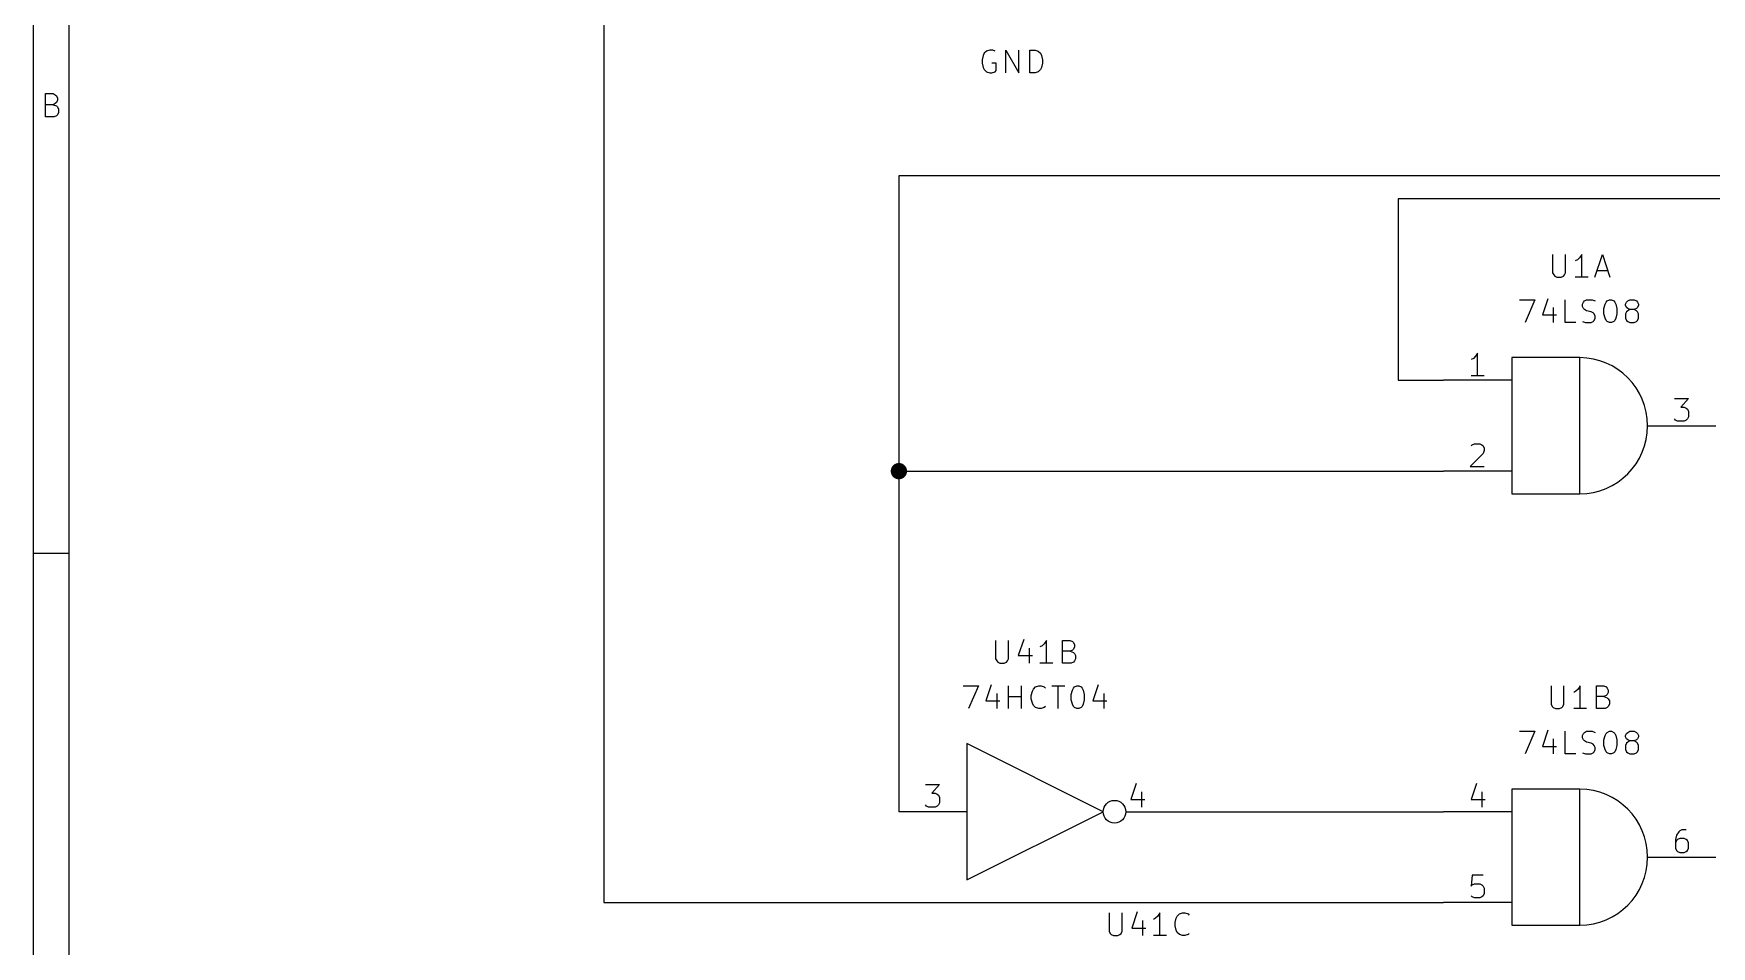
# Model space of a CAD drawing. Extents: x 0.4 to 11.3, y -7.9 to -0.4.
# Drawn here: x 0.394 to 4.09, y -5.197 to -3.186 of the extents above; entities that cross this region are included whole.
import ezdxf

# ---------------------------------------------------------------- set-up
doc = ezdxf.new("R2010")
doc.units = 0
doc.header["$MEASUREMENT"] = 0
for name, color, linetype in [('CYAN2', 4, 'CONTINUOUS'), ('GREEN3', 91, 'CONTINUOUS'), ('LYELLOW', 51, 'CONTINUOUS'), ('RED2', 1, 'CONTINUOUS'), ('RED3', 11, 'CONTINUOUS')]:
    doc.layers.add(name, color=color, linetype=linetype)

msp = doc.modelspace()

# ---------------------------------------------------------------- linework, layer by layer
at = {"layer": 'CYAN2', "linetype": 'CONTINUOUS'}
for p, q in [((2.4857, -3.2347), (2.4833, -3.2442)), ((2.4833, -3.2442), (2.4833, -3.2514)), ((2.4833, -3.2514), (2.4857, -3.2609)), ((2.4881, -3.2299), (2.4857, -3.2347)), ((2.4929, -3.2252), (2.4881, -3.2299)), ((2.5, -3.2228), (2.4929, -3.2252)), ((2.5071, -3.2228), (2.5, -3.2228)), ((2.5143, -3.2514), (2.5048, -3.2514)), ((2.5119, -3.2252), (2.5071, -3.2228)), ((2.5143, -3.268), (2.5143, -3.2514)), ((2.5357, -3.2728), (2.5357, -3.2228)), ((2.5357, -3.2228), (2.5643, -3.2728)), ((2.5643, -3.2728), (2.5643, -3.2228)), ((2.5881, -3.2728), (2.5881, -3.2228)), ((2.5881, -3.2228), (2.6, -3.2228)), ((2.6, -3.2228), (2.6071, -3.2252)), ((2.6071, -3.2252), (2.6119, -3.2299)), ((2.6119, -3.2299), (2.6143, -3.2347)), ((2.6143, -3.2347), (2.6167, -3.2442)), ((2.6167, -3.2514), (2.6143, -3.2609)), ((2.6167, -3.2442), (2.6167, -3.2514)), ((2.4857, -3.2609), (2.4881, -3.2657)), ((2.4881, -3.2657), (2.4929, -3.2704)), ((2.4929, -3.2704), (2.5, -3.2728)), ((2.5, -3.2728), (2.5048, -3.2728)), ((2.5048, -3.2728), (2.5119, -3.2704)), ((2.5119, -3.2704), (2.5143, -3.268)), ((2.6, -3.2728), (2.5881, -3.2728)), ((2.6071, -3.2704), (2.6, -3.2728)), ((2.6119, -3.2657), (2.6071, -3.2704)), ((2.6143, -3.2609), (2.6119, -3.2657)), ((3.7401, -3.6728), (3.7401, -3.7133)), ((3.7687, -3.7133), (3.7687, -3.6728)), ((3.7949, -3.6847), (3.7901, -3.6871)), ((3.7997, -3.6799), (3.7949, -3.6847)), ((3.8044, -3.6728), (3.7997, -3.6799)), ((3.8044, -3.7228), (3.8044, -3.6728)), ((3.833, -3.7228), (3.8497, -3.6728)), ((3.8497, -3.6728), (3.8663, -3.7228)), ((3.7401, -3.7133), (3.7425, -3.718)), ((3.7425, -3.718), (3.7449, -3.7204)), ((3.7449, -3.7204), (3.7497, -3.7228)), ((3.7497, -3.7228), (3.7592, -3.7228)), ((3.7592, -3.7228), (3.764, -3.7204)), ((3.764, -3.7204), (3.7663, -3.718)), ((3.7663, -3.718), (3.7687, -3.7133)), ((3.8187, -3.7228), (3.7901, -3.7228)), ((3.8378, -3.7085), (3.8616, -3.7085)), ((3.6675, -3.7728), (3.7009, -3.7728)), ((3.7009, -3.7728), (3.6794, -3.8228)), ((3.7294, -3.7704), (3.7175, -3.8061)), ((3.7175, -3.8061), (3.7485, -3.8061)), ((3.7413, -3.7895), (3.7413, -3.8228)), ((3.7675, -3.8228), (3.7675, -3.7728)), ((3.8056, -3.7823), (3.808, -3.7776)), ((3.8056, -3.7871), (3.8056, -3.7823)), ((3.808, -3.7919), (3.8056, -3.7871)), ((3.808, -3.7776), (3.8104, -3.7752)), ((3.8104, -3.7942), (3.808, -3.7919)), ((3.8104, -3.7752), (3.8151, -3.7728)), ((3.8151, -3.7966), (3.8104, -3.7942)), ((3.8151, -3.7728), (3.8271, -3.7728)), ((3.8247, -3.799), (3.8151, -3.7966)), ((3.8294, -3.8014), (3.8247, -3.799)), ((3.8271, -3.7728), (3.8342, -3.7752)), ((3.8318, -3.8038), (3.8294, -3.8014)), ((3.8342, -3.8085), (3.8318, -3.8038)), ((3.8532, -3.7919), (3.8556, -3.7823)), ((3.8532, -3.8038), (3.8532, -3.7919)), ((3.8556, -3.8133), (3.8532, -3.8038)), ((3.8556, -3.7823), (3.858, -3.7776)), ((3.858, -3.7776), (3.8604, -3.7752)), ((3.8604, -3.7752), (3.8651, -3.7728)), ((3.8651, -3.7728), (3.8699, -3.7728)), ((3.8699, -3.7728), (3.8747, -3.7752)), ((3.8747, -3.7752), (3.8771, -3.7776)), ((3.8771, -3.7776), (3.8794, -3.7823)), ((3.8794, -3.7823), (3.8818, -3.7919)), ((3.8818, -3.8038), (3.8794, -3.8133)), ((3.8818, -3.7919), (3.8818, -3.8038)), ((3.9009, -3.7823), (3.9032, -3.7776)), ((3.9009, -3.7847), (3.9009, -3.7823)), ((3.9032, -3.7895), (3.9009, -3.7847)), ((3.9032, -3.799), (3.9009, -3.8038)), ((3.9009, -3.8038), (3.9009, -3.8133)), ((3.9032, -3.7776), (3.9056, -3.7752)), ((3.9056, -3.7919), (3.9032, -3.7895)), ((3.9056, -3.7966), (3.9032, -3.799)), ((3.9056, -3.7752), (3.9104, -3.7728)), ((3.9104, -3.7942), (3.9056, -3.7919)), ((3.9104, -3.7942), (3.9056, -3.7966)), ((3.9104, -3.7728), (3.9199, -3.7728)), ((3.9199, -3.7942), (3.9104, -3.7942)), ((3.9199, -3.7728), (3.9247, -3.7752)), ((3.9247, -3.7919), (3.9199, -3.7942)), ((3.9247, -3.7966), (3.9199, -3.7942)), ((3.9247, -3.7752), (3.9271, -3.7776)), ((3.9271, -3.7895), (3.9247, -3.7919)), ((3.9271, -3.799), (3.9247, -3.7966)), ((3.9271, -3.7776), (3.9294, -3.7823)), ((3.9294, -3.7847), (3.9271, -3.7895)), ((3.9294, -3.8038), (3.9271, -3.799)), ((3.9294, -3.7823), (3.9294, -3.7847)), ((3.9294, -3.8133), (3.9294, -3.8038)), ((3.7913, -3.8228), (3.7675, -3.8228)), ((3.8056, -3.8204), (3.8128, -3.8228)), ((3.8128, -3.8228), (3.8247, -3.8228)), ((3.8247, -3.8228), (3.8294, -3.8204)), ((3.8294, -3.8204), (3.8318, -3.818)), ((3.8318, -3.818), (3.8342, -3.8133)), ((3.8342, -3.8133), (3.8342, -3.8085)), ((3.858, -3.818), (3.8556, -3.8133)), ((3.8604, -3.8204), (3.858, -3.818)), ((3.8651, -3.8228), (3.8604, -3.8204)), ((3.8699, -3.8228), (3.8651, -3.8228)), ((3.8747, -3.8204), (3.8699, -3.8228)), ((3.8771, -3.818), (3.8747, -3.8204)), ((3.8794, -3.8133), (3.8771, -3.818)), ((3.9009, -3.8133), (3.9032, -3.818)), ((3.9032, -3.818), (3.9056, -3.8204)), ((3.9056, -3.8204), (3.9104, -3.8228)), ((3.9104, -3.8228), (3.9199, -3.8228)), ((3.9199, -3.8228), (3.9247, -3.8204)), ((3.9247, -3.8204), (3.9271, -3.818)), ((3.9271, -3.818), (3.9294, -3.8133)), ((2.5131, -4.5228), (2.5131, -4.5633)), ((2.5417, -4.5633), (2.5417, -4.5228)), ((2.575, -4.5204), (2.5631, -4.5561)), ((2.5869, -4.5395), (2.5869, -4.5728)), ((2.6155, -4.5347), (2.6107, -4.5371)), ((2.6202, -4.5299), (2.6155, -4.5347)), ((2.625, -4.5228), (2.6202, -4.5299)), ((2.625, -4.5728), (2.625, -4.5228)), ((2.6607, -4.5728), (2.6607, -4.5228)), ((2.6607, -4.5228), (2.6774, -4.5228)), ((2.6774, -4.5228), (2.6821, -4.5252)), ((2.6821, -4.5442), (2.6774, -4.5466)), ((2.6821, -4.5252), (2.6845, -4.5276)), ((2.6845, -4.5419), (2.6821, -4.5442)), ((2.6845, -4.5276), (2.6869, -4.5323)), ((2.6869, -4.5371), (2.6845, -4.5419)), ((2.6869, -4.5323), (2.6869, -4.5371)), ((2.5131, -4.5633), (2.5155, -4.568)), ((2.5155, -4.568), (2.5179, -4.5704)), ((2.5179, -4.5704), (2.5226, -4.5728)), ((2.5226, -4.5728), (2.5321, -4.5728)), ((2.5321, -4.5728), (2.5369, -4.5704)), ((2.5369, -4.5704), (2.5393, -4.568)), ((2.5393, -4.568), (2.5417, -4.5633)), ((2.5631, -4.5561), (2.594, -4.5561)), ((2.6393, -4.5728), (2.6107, -4.5728)), ((2.6774, -4.5466), (2.6607, -4.5466)), ((2.6798, -4.5728), (2.6607, -4.5728)), ((2.6774, -4.5466), (2.6845, -4.549)), ((2.6845, -4.5704), (2.6798, -4.5728)), ((2.6845, -4.549), (2.6869, -4.5514)), ((2.6869, -4.568), (2.6845, -4.5704)), ((2.6869, -4.5514), (2.6893, -4.5561)), ((2.6893, -4.5633), (2.6869, -4.568)), ((2.6893, -4.5561), (2.6893, -4.5633)), ((2.4417, -4.6228), (2.475, -4.6228)), ((2.475, -4.6228), (2.4536, -4.6728)), ((2.5036, -4.6204), (2.4917, -4.6561)), ((2.4917, -4.6561), (2.5226, -4.6561)), ((2.5155, -4.6395), (2.5155, -4.6728)), ((2.5417, -4.6728), (2.5417, -4.6228)), ((2.5417, -4.6466), (2.5702, -4.6466)), ((2.5702, -4.6728), (2.5702, -4.6228)), ((2.5917, -4.6442), (2.594, -4.6347)), ((2.5917, -4.6514), (2.5917, -4.6442)), ((2.594, -4.6609), (2.5917, -4.6514)), ((2.594, -4.6347), (2.5964, -4.6299)), ((2.5964, -4.6299), (2.6012, -4.6252)), ((2.6012, -4.6252), (2.6083, -4.6228)), ((2.6083, -4.6228), (2.6131, -4.6228)), ((2.6131, -4.6228), (2.6202, -4.6252)), ((2.6202, -4.6252), (2.6226, -4.6276)), ((2.6369, -4.6228), (2.6655, -4.6228)), ((2.6512, -4.6728), (2.6512, -4.6228)), ((2.6798, -4.6419), (2.6821, -4.6323)), ((2.6798, -4.6538), (2.6798, -4.6419)), ((2.6821, -4.6633), (2.6798, -4.6538)), ((2.6821, -4.6323), (2.6845, -4.6276)), ((2.6845, -4.6276), (2.6869, -4.6252)), ((2.6869, -4.6252), (2.6917, -4.6228)), ((2.6917, -4.6228), (2.6964, -4.6228)), ((2.6964, -4.6228), (2.7012, -4.6252)), ((2.7012, -4.6252), (2.7036, -4.6276)), ((2.7036, -4.6276), (2.706, -4.6323)), ((2.706, -4.6323), (2.7083, -4.6419)), ((2.7083, -4.6538), (2.706, -4.6633)), ((2.7083, -4.6419), (2.7083, -4.6538)), ((2.7393, -4.6204), (2.7274, -4.6561)), ((2.7274, -4.6561), (2.7583, -4.6561)), ((2.7512, -4.6395), (2.7512, -4.6728)), ((3.7366, -4.6228), (3.7366, -4.6633)), ((3.7651, -4.6633), (3.7651, -4.6228)), ((3.7913, -4.6347), (3.7866, -4.6371)), ((3.7961, -4.6299), (3.7913, -4.6347)), ((3.8009, -4.6228), (3.7961, -4.6299)), ((3.8009, -4.6728), (3.8009, -4.6228)), ((3.8366, -4.6728), (3.8366, -4.6228)), ((3.8366, -4.6228), (3.8532, -4.6228)), ((3.8532, -4.6466), (3.8366, -4.6466)), ((3.8532, -4.6228), (3.858, -4.6252)), ((3.858, -4.6442), (3.8532, -4.6466)), ((3.8532, -4.6466), (3.8604, -4.649)), ((3.858, -4.6252), (3.8604, -4.6276)), ((3.8604, -4.6419), (3.858, -4.6442)), ((3.8604, -4.6276), (3.8628, -4.6323)), ((3.8628, -4.6371), (3.8604, -4.6419)), ((3.8604, -4.649), (3.8628, -4.6514)), ((3.8628, -4.6323), (3.8628, -4.6371)), ((3.8628, -4.6514), (3.8651, -4.6561)), ((3.8651, -4.6561), (3.8651, -4.6633)), ((2.5964, -4.6657), (2.594, -4.6609)), ((2.6012, -4.6704), (2.5964, -4.6657)), ((2.6083, -4.6728), (2.6012, -4.6704)), ((2.6131, -4.6728), (2.6083, -4.6728)), ((2.6202, -4.6704), (2.6131, -4.6728)), ((2.6226, -4.668), (2.6202, -4.6704)), ((2.6845, -4.668), (2.6821, -4.6633)), ((2.6869, -4.6704), (2.6845, -4.668)), ((2.6917, -4.6728), (2.6869, -4.6704)), ((2.6964, -4.6728), (2.6917, -4.6728)), ((2.7012, -4.6704), (2.6964, -4.6728)), ((2.7036, -4.668), (2.7012, -4.6704)), ((2.706, -4.6633), (2.7036, -4.668)), ((3.7366, -4.6633), (3.739, -4.668)), ((3.739, -4.668), (3.7413, -4.6704)), ((3.7413, -4.6704), (3.7461, -4.6728)), ((3.7461, -4.6728), (3.7556, -4.6728)), ((3.7556, -4.6728), (3.7604, -4.6704)), ((3.7604, -4.6704), (3.7628, -4.668)), ((3.7628, -4.668), (3.7651, -4.6633)), ((3.8151, -4.6728), (3.7866, -4.6728)), ((3.8556, -4.6728), (3.8366, -4.6728)), ((3.8604, -4.6704), (3.8556, -4.6728)), ((3.8628, -4.668), (3.8604, -4.6704)), ((3.8651, -4.6633), (3.8628, -4.668)), ((3.6675, -4.7228), (3.7009, -4.7228)), ((3.7009, -4.7228), (3.6794, -4.7728)), ((3.7294, -4.7204), (3.7175, -4.7561)), ((3.7675, -4.7728), (3.7675, -4.7228)), ((3.8056, -4.7323), (3.808, -4.7276)), ((3.808, -4.7276), (3.8104, -4.7252)), ((3.8104, -4.7252), (3.8151, -4.7228)), ((3.8151, -4.7228), (3.8271, -4.7228)), ((3.8271, -4.7228), (3.8342, -4.7252)), ((3.8556, -4.7323), (3.858, -4.7276)), ((3.858, -4.7276), (3.8604, -4.7252)), ((3.8604, -4.7252), (3.8651, -4.7228)), ((3.8651, -4.7228), (3.8699, -4.7228)), ((3.8699, -4.7228), (3.8747, -4.7252)), ((3.8747, -4.7252), (3.8771, -4.7276)), ((3.8771, -4.7276), (3.8794, -4.7323)), ((3.9009, -4.7323), (3.9032, -4.7276)), ((3.9032, -4.7276), (3.9056, -4.7252)), ((3.9056, -4.7252), (3.9104, -4.7228)), ((3.9104, -4.7228), (3.9199, -4.7228)), ((3.9199, -4.7228), (3.9247, -4.7252)), ((3.9247, -4.7252), (3.9271, -4.7276)), ((3.9271, -4.7276), (3.9294, -4.7323)), ((3.7175, -4.7561), (3.7485, -4.7561)), ((3.7413, -4.7395), (3.7413, -4.7728)), ((3.8056, -4.7371), (3.8056, -4.7323)), ((3.808, -4.7419), (3.8056, -4.7371)), ((3.8104, -4.7442), (3.808, -4.7419)), ((3.8151, -4.7466), (3.8104, -4.7442)), ((3.8247, -4.749), (3.8151, -4.7466)), ((3.8294, -4.7514), (3.8247, -4.749)), ((3.8318, -4.7538), (3.8294, -4.7514)), ((3.8294, -4.7704), (3.8318, -4.768)), ((3.8342, -4.7585), (3.8318, -4.7538)), ((3.8318, -4.768), (3.8342, -4.7633)), ((3.8342, -4.7633), (3.8342, -4.7585)), ((3.8532, -4.7419), (3.8556, -4.7323)), ((3.8532, -4.7538), (3.8532, -4.7419)), ((3.8556, -4.7633), (3.8532, -4.7538)), ((3.858, -4.768), (3.8556, -4.7633)), ((3.8604, -4.7704), (3.858, -4.768)), ((3.8771, -4.768), (3.8747, -4.7704)), ((3.8794, -4.7633), (3.8771, -4.768)), ((3.8794, -4.7323), (3.8818, -4.7419)), ((3.8818, -4.7538), (3.8794, -4.7633)), ((3.8818, -4.7419), (3.8818, -4.7538)), ((3.9009, -4.7347), (3.9009, -4.7323)), ((3.9032, -4.7395), (3.9009, -4.7347)), ((3.9032, -4.749), (3.9009, -4.7538)), ((3.9009, -4.7538), (3.9009, -4.7633)), ((3.9009, -4.7633), (3.9032, -4.768)), ((3.9056, -4.7419), (3.9032, -4.7395)), ((3.9056, -4.7466), (3.9032, -4.749)), ((3.9032, -4.768), (3.9056, -4.7704)), ((3.9104, -4.7442), (3.9056, -4.7419)), ((3.9104, -4.7442), (3.9056, -4.7466)), ((3.9199, -4.7442), (3.9104, -4.7442)), ((3.9247, -4.7419), (3.9199, -4.7442)), ((3.9247, -4.7466), (3.9199, -4.7442)), ((3.9271, -4.7395), (3.9247, -4.7419)), ((3.9271, -4.749), (3.9247, -4.7466)), ((3.9247, -4.7704), (3.9271, -4.768)), ((3.9294, -4.7347), (3.9271, -4.7395)), ((3.9294, -4.7538), (3.9271, -4.749)), ((3.9271, -4.768), (3.9294, -4.7633)), ((3.9294, -4.7323), (3.9294, -4.7347)), ((3.9294, -4.7633), (3.9294, -4.7538)), ((3.7913, -4.7728), (3.7675, -4.7728)), ((3.8056, -4.7704), (3.8128, -4.7728)), ((3.8128, -4.7728), (3.8247, -4.7728)), ((3.8247, -4.7728), (3.8294, -4.7704)), ((3.8651, -4.7728), (3.8604, -4.7704)), ((3.8699, -4.7728), (3.8651, -4.7728)), ((3.8747, -4.7704), (3.8699, -4.7728)), ((3.9056, -4.7704), (3.9104, -4.7728)), ((3.9104, -4.7728), (3.9199, -4.7728)), ((3.9199, -4.7728), (3.9247, -4.7704)), ((2.7631, -5.1228), (2.7631, -5.1633)), ((2.7917, -5.1633), (2.7917, -5.1228)), ((2.825, -5.1204), (2.8131, -5.1561)), ((2.8655, -5.1347), (2.8607, -5.1371)), ((2.8702, -5.1299), (2.8655, -5.1347)), ((2.875, -5.1228), (2.8702, -5.1299)), ((2.875, -5.1728), (2.875, -5.1228)), ((2.9083, -5.1442), (2.9107, -5.1347)), ((2.9107, -5.1347), (2.9131, -5.1299)), ((2.9131, -5.1299), (2.9179, -5.1252)), ((2.9179, -5.1252), (2.925, -5.1228)), ((2.925, -5.1228), (2.9298, -5.1228)), ((2.9298, -5.1228), (2.9369, -5.1252)), ((2.9369, -5.1252), (2.9393, -5.1276)), ((2.7631, -5.1633), (2.7655, -5.168)), ((2.7655, -5.168), (2.7679, -5.1704)), ((2.7679, -5.1704), (2.7726, -5.1728)), ((2.7726, -5.1728), (2.7821, -5.1728)), ((2.7821, -5.1728), (2.7869, -5.1704)), ((2.7869, -5.1704), (2.7893, -5.168)), ((2.7893, -5.168), (2.7917, -5.1633)), ((2.8131, -5.1561), (2.844, -5.1561)), ((2.8369, -5.1395), (2.8369, -5.1728)), ((2.8893, -5.1728), (2.8607, -5.1728)), ((2.9083, -5.1514), (2.9083, -5.1442)), ((2.9107, -5.1609), (2.9083, -5.1514)), ((2.9131, -5.1657), (2.9107, -5.1609)), ((2.9179, -5.1704), (2.9131, -5.1657)), ((2.925, -5.1728), (2.9179, -5.1704)), ((2.9298, -5.1728), (2.925, -5.1728)), ((2.9369, -5.1704), (2.9298, -5.1728)), ((2.9393, -5.168), (2.9369, -5.1704))]:
    msp.add_line(p, q, dxfattribs=at)
at = {"layer": 'GREEN3', "linetype": 'CONTINUOUS'}
for p, q in [((1.65, -1.2), (1.65, -5.1)), ((9.8, -3.5), (2.3, -3.5)), ((2.3, -3.5), (2.3, -4.15)), ((4.4, -3.55), (3.4, -3.55)), ((3.4, -3.55), (3.4, -3.95)), ((3.4, -3.95), (3.5, -3.95)), ((2.3, -4.15), (2.3, -4.9)), ((2.3, -4.15), (3.5, -4.15)), ((2.9, -4.9), (3.5, -4.9)), ((1.65, -5.1), (3.5, -5.1))]:
    msp.add_line(p, q, dxfattribs=at)
at = {"layer": 'GREEN3', "const_width": 0.018}
msp.add_lwpolyline([(2.291, -4.15, 1), (2.309, -4.15, 1)], format="xyb", close=True, dxfattribs=at)
at = {"layer": 'LYELLOW', "linetype": 'CONTINUOUS'}
for p, q in [((3.8, -3.9), (3.65, -3.9)), ((3.65, -3.9), (3.65, -4.2)), ((3.8, -4.2), (3.8, -3.9)), ((3.65, -4.2), (3.8, -4.2)), ((2.45, -4.75), (2.45, -5.05)), ((2.75, -4.9), (2.45, -4.75)), ((3.8, -4.85), (3.65, -4.85)), ((3.65, -4.85), (3.65, -5.15)), ((3.8, -5.15), (3.8, -4.85)), ((2.45, -5.05), (2.75, -4.9)), ((3.65, -5.15), (3.8, -5.15))]:
    msp.add_line(p, q, dxfattribs=at)
at = {"layer": 'LYELLOW'}
for centre in [(3.7993, -4.05), (3.7993, -5)]:
    msp.add_arc(centre, 0.15, -89.7444, 89.7444, dxfattribs=at)
at = {"layer": 'RED2', "linetype": 'CONTINUOUS'}
for p, q in [((0.3937, -7.8743), (0.3937, -0.3937)), ((0.4724, -7.7956), (0.4724, -0.4724)), ((0.4197, -3.3698), (0.4197, -3.3186)), ((0.4197, -3.3186), (0.4367, -3.3186)), ((0.4367, -3.3186), (0.4416, -3.3211)), ((0.4416, -3.3211), (0.444, -3.3235)), ((0.444, -3.3235), (0.4465, -3.3284)), ((0.4367, -3.343), (0.4197, -3.343)), ((0.4416, -3.3406), (0.4367, -3.343)), ((0.4367, -3.343), (0.444, -3.3455)), ((0.444, -3.3381), (0.4416, -3.3406)), ((0.4465, -3.3333), (0.444, -3.3381)), ((0.444, -3.3455), (0.4465, -3.3479)), ((0.4465, -3.3284), (0.4465, -3.3333)), ((0.4465, -3.3479), (0.4489, -3.3528)), ((0.4489, -3.3601), (0.4465, -3.365)), ((0.4489, -3.3528), (0.4489, -3.3601)), ((0.4392, -3.3698), (0.4197, -3.3698)), ((0.444, -3.3674), (0.4392, -3.3698)), ((0.4465, -3.365), (0.444, -3.3674)), ((3.8, -3.9), (3.65, -3.9)), ((3.65, -3.9), (3.65, -4.2)), ((3.65, -3.95), (3.5, -3.95)), ((3.95, -4.05), (4.1, -4.05)), ((3.65, -4.15), (3.5, -4.15)), ((3.65, -4.2), (3.8, -4.2)), ((0.3937, -4.3307), (0.4724, -4.3307)), ((2.45, -4.75), (2.45, -5.05)), ((2.75, -4.9), (2.45, -4.75)), ((3.8, -4.85), (3.65, -4.85)), ((3.65, -4.85), (3.65, -5.15)), ((2.45, -4.9), (2.3, -4.9)), ((2.45, -5.05), (2.75, -4.9)), ((2.8, -4.9), (2.9, -4.9)), ((3.65, -4.9), (3.5, -4.9)), ((3.95, -5), (4.1, -5)), ((3.65, -5.1), (3.5, -5.1)), ((3.65, -5.15), (3.8, -5.15))]:
    msp.add_line(p, q, dxfattribs=at)
at = {"layer": 'RED2'}
msp.add_circle((2.775, -4.9), 0.025, dxfattribs=at)
for centre in [(3.7993, -4.05), (3.7993, -5)]:
    msp.add_arc(centre, 0.15, -89.7444, 89.7444, dxfattribs=at)
at = {"layer": 'RED3', "linetype": 'CONTINUOUS'}
for p, q in [((3.5655, -3.9018), (3.5607, -3.9042)), ((3.5702, -3.897), (3.5655, -3.9018)), ((3.575, -3.8899), (3.5702, -3.897)), ((3.575, -3.9399), (3.575, -3.8899)), ((3.5893, -3.9399), (3.5607, -3.9399)), ((4.0083, -3.9899), (4.0393, -3.9899)), ((4.0393, -3.9899), (4.0226, -4.0089)), ((4.0226, -4.0089), (4.0298, -4.0089)), ((4.0298, -4.0089), (4.0345, -4.0113)), ((4.0345, -4.0113), (4.0369, -4.0137)), ((4.0369, -4.0137), (4.0393, -4.0184)), ((4.0393, -4.0184), (4.0393, -4.0304)), ((4.0107, -4.0375), (4.0083, -4.0351)), ((4.0155, -4.0399), (4.0107, -4.0375)), ((4.0298, -4.0399), (4.0155, -4.0399)), ((4.0345, -4.0375), (4.0298, -4.0399)), ((4.0369, -4.0351), (4.0345, -4.0375)), ((4.0393, -4.0304), (4.0369, -4.0351)), ((3.5607, -4.0946), (3.5631, -4.0923)), ((3.5631, -4.0923), (3.5679, -4.0899)), ((3.5679, -4.0899), (3.5798, -4.0899)), ((3.5798, -4.0899), (3.5845, -4.0923)), ((3.5845, -4.0923), (3.5869, -4.0946)), ((3.5869, -4.0946), (3.5893, -4.0994)), ((3.5893, -4.0994), (3.5893, -4.1042)), ((3.5869, -4.1113), (3.5583, -4.1399)), ((3.5893, -4.1042), (3.5869, -4.1113)), ((3.5583, -4.1399), (3.5893, -4.1399)), ((2.3583, -4.8399), (2.3893, -4.8399)), ((2.3893, -4.8399), (2.3726, -4.8589)), ((2.8226, -4.8375), (2.8107, -4.8732)), ((3.5726, -4.8375), (3.5607, -4.8732)), ((2.3726, -4.8589), (2.3798, -4.8589)), ((2.3798, -4.8589), (2.3845, -4.8613)), ((2.3845, -4.8613), (2.3869, -4.8637)), ((2.3869, -4.8637), (2.3893, -4.8684)), ((2.3893, -4.8684), (2.3893, -4.8804)), ((2.8107, -4.8732), (2.8417, -4.8732)), ((2.8345, -4.8565), (2.8345, -4.8899)), ((3.5607, -4.8732), (3.5917, -4.8732)), ((3.5845, -4.8565), (3.5845, -4.8899)), ((2.3607, -4.8875), (2.3583, -4.8851)), ((2.3655, -4.8899), (2.3607, -4.8875)), ((2.3798, -4.8899), (2.3655, -4.8899)), ((2.3845, -4.8875), (2.3798, -4.8899)), ((2.3869, -4.8851), (2.3845, -4.8875)), ((2.3893, -4.8804), (2.3869, -4.8851)), ((4.0131, -4.9518), (4.0107, -4.9613)), ((4.0179, -4.9446), (4.0131, -4.9518)), ((4.0202, -4.9423), (4.0179, -4.9446)), ((4.025, -4.9399), (4.0202, -4.9423)), ((4.0345, -4.9399), (4.025, -4.9399)), ((4.0107, -4.9613), (4.0107, -4.9804)), ((4.0131, -4.9637), (4.0107, -4.9684)), ((4.0107, -4.9804), (4.0131, -4.9851)), ((4.0155, -4.9613), (4.0131, -4.9637)), ((4.0131, -4.9851), (4.0155, -4.9875)), ((4.0202, -4.9589), (4.0155, -4.9613)), ((4.0155, -4.9875), (4.0202, -4.9899)), ((4.0298, -4.9589), (4.0202, -4.9589)), ((4.0202, -4.9899), (4.0298, -4.9899)), ((4.0345, -4.9613), (4.0298, -4.9589)), ((4.0298, -4.9899), (4.0345, -4.9875)), ((4.0369, -4.9637), (4.0345, -4.9613)), ((4.0345, -4.9875), (4.0369, -4.9851)), ((4.0393, -4.9684), (4.0369, -4.9637)), ((4.0369, -4.9851), (4.0393, -4.9804)), ((4.0393, -4.9804), (4.0393, -4.9684)), ((3.5631, -5.0399), (3.5607, -5.0637)), ((3.5607, -5.0637), (3.5631, -5.0613)), ((3.5869, -5.0399), (3.5631, -5.0399)), ((3.5631, -5.0613), (3.5679, -5.0589)), ((3.5679, -5.0589), (3.5798, -5.0589)), ((3.5798, -5.0589), (3.5845, -5.0613)), ((3.5845, -5.0613), (3.5869, -5.0637)), ((3.5869, -5.0637), (3.5893, -5.0684)), ((3.5631, -5.0875), (3.5607, -5.0851)), ((3.5679, -5.0899), (3.5631, -5.0875)), ((3.5798, -5.0899), (3.5679, -5.0899)), ((3.5845, -5.0875), (3.5798, -5.0899)), ((3.5869, -5.0851), (3.5845, -5.0875)), ((3.5893, -5.0804), (3.5869, -5.0851)), ((3.5893, -5.0684), (3.5893, -5.0804))]:
    msp.add_line(p, q, dxfattribs=at)

doc.saveas('drawing.dxf')
